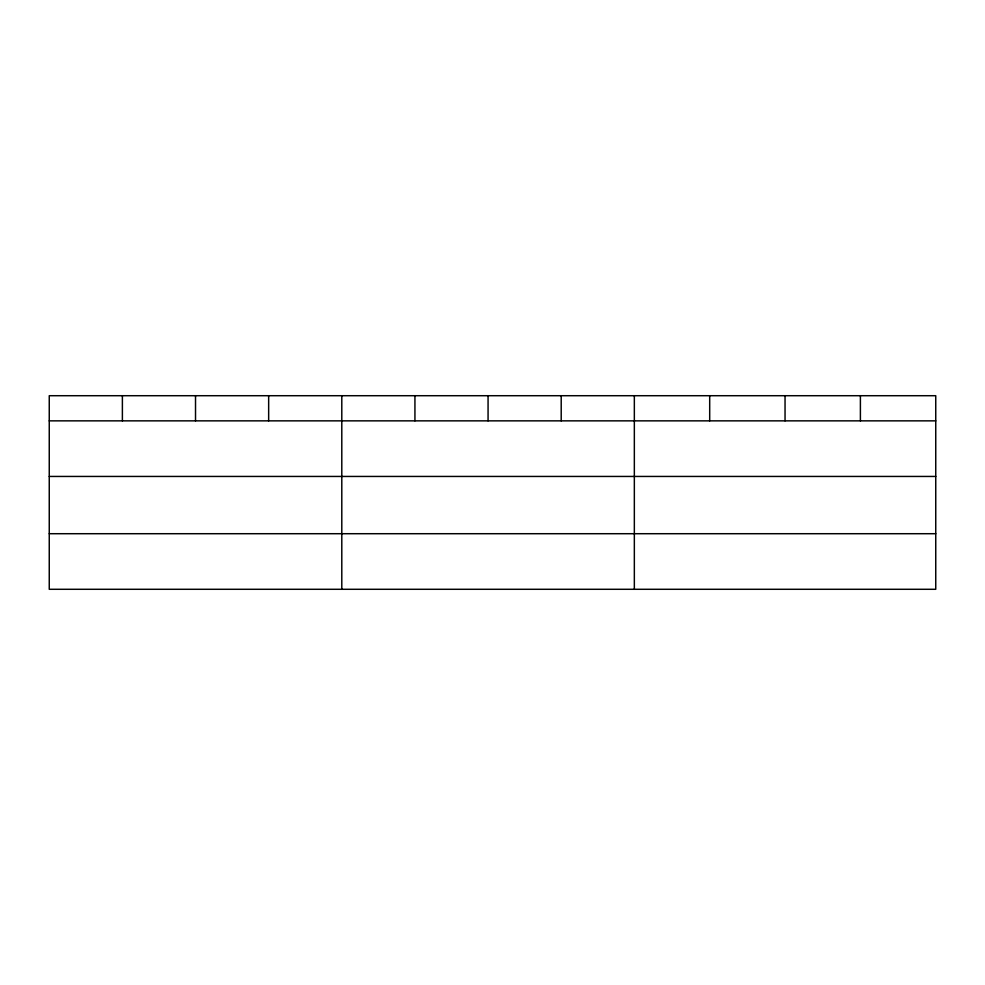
<?xml version="1.0" encoding="UTF-8"?>
<svg xmlns="http://www.w3.org/2000/svg" width="985" height="985" viewBox="0 0 985 985"><rect width="100%" height="100%" fill="white"/><g stroke="black" fill="none" stroke-linecap="round" stroke-linejoin="round"><path stroke-width="1.48" d="M935.75 476.444L935.75 395.711L49.25 395.711L49.25 589.289L935.75 589.289L935.75 476.444L49.25 476.444M49.25 420.854L935.75 420.854M49.25 533.71L935.75 533.71M860.397 395.711L860.397 420.854M785.045 395.711L785.045 420.854M709.692 395.711L709.692 420.854M634.34 395.711L634.34 589.289M561.204 395.711L561.204 420.854M488.067 395.711L488.067 420.854M414.931 395.711L414.931 420.854M341.795 395.711L341.795 589.289M268.659 395.711L268.659 420.854M195.523 395.711L195.523 420.854M122.386 395.711L122.386 420.854"/></g></svg>
